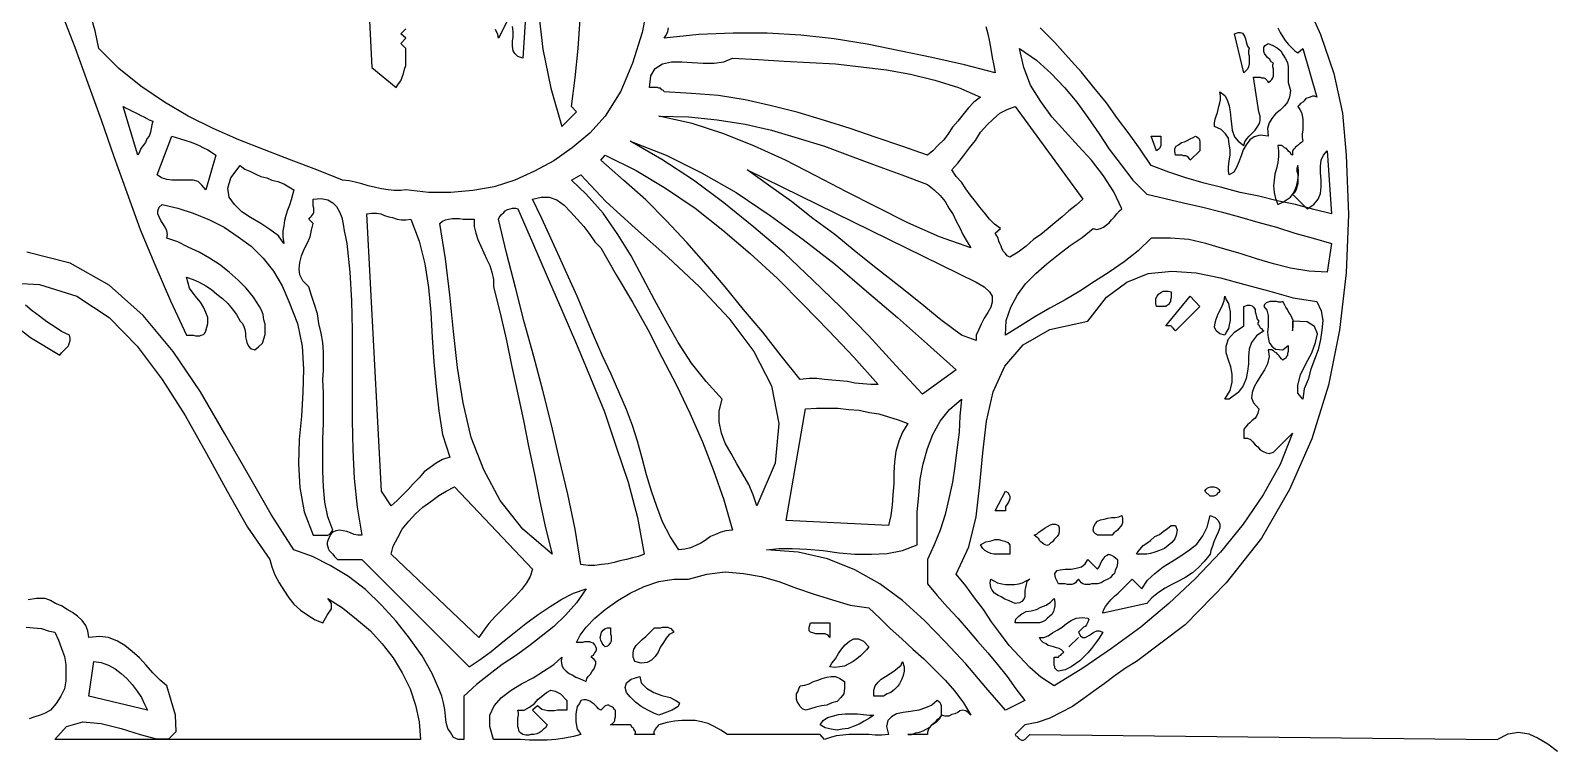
# Model space of a CAD drawing. Extents: x 0.02 to 7.46, y 0.02 to 6.95.
# Drawn here: x 5.271 to 7.346, y 2.979 to 3.958 of the extents above; entities that cross this region are included whole.
import ezdxf

# ---------------------------------------------------------------- set-up
doc = ezdxf.new("R2010")
doc.units = 0
doc.layers.add('1', color=7, linetype='Continuous')

msp = doc.modelspace()

# ---------------------------------------------------------------- linework, layer by layer
for points in [[(5.947, 4.026), (5.94, 3.92)], [(7.002, 4.002), (7.024, 3.952), (7.042, 3.899), (7.054, 3.845), (7.059, 3.788), (7.062, 3.707), (7.059, 3.628), (7.05, 3.55), (7.035, 3.475), (7.012, 3.402), (6.982, 3.333), (6.944, 3.267), (6.896, 3.206), (6.84, 3.149), (6.774, 3.099), (6.759, 3.09), (6.745, 3.08), (6.73, 3.069), (6.716, 3.059), (6.701, 3.048), (6.687, 3.038), (6.671, 3.03), (6.656, 3.022), (6.639, 3.016), (6.622, 3.013), (6.609, 3), (6.61, 2.998), (6.612, 2.997), (6.613, 2.995), (6.615, 2.994), (6.616, 2.993), (6.618, 2.992), (6.62, 2.992), (6.622, 2.993), (6.629, 3), (7.264, 2.993), (7.279, 3.001), (7.293, 3.003), (7.307, 3.001), (7.32, 2.995), (7.333, 2.987), (7.346, 2.977)], [(5.92, 3.973), (5.907, 3.947), (5.906, 3.952), (5.903, 3.959)], [(5.94, 3.92), (5.933, 3.922), (5.929, 3.926), (5.927, 3.93), (5.926, 3.936), (5.926, 3.943), (5.927, 3.949), (5.927, 3.956), (5.926, 3.963)], [(6.927, 3.933), (6.926, 3.93), (6.926, 3.926), (6.927, 3.923), (6.927, 3.919), (6.927, 3.915), (6.927, 3.912), (6.926, 3.908), (6.925, 3.905), (6.923, 3.903), (6.92, 3.9), (6.907, 3.953), (6.912, 3.955), (6.915, 3.955), (6.918, 3.954), (6.92, 3.951), (6.921, 3.949), (6.922, 3.946), (6.923, 3.942), (6.924, 3.939), (6.925, 3.936), (6.927, 3.933)], [(6.98, 3.887), (6.983, 3.876), (6.982, 3.867), (6.979, 3.86), (6.975, 3.855), (6.969, 3.849), (6.963, 3.844), (6.958, 3.838), (6.954, 3.832), (6.952, 3.824), (6.953, 3.814), (6.942, 3.815), (6.934, 3.813), (6.928, 3.809), (6.923, 3.802), (6.919, 3.795), (6.916, 3.787), (6.913, 3.779), (6.91, 3.771), (6.906, 3.765), (6.9, 3.761), (6.899, 3.766), (6.899, 3.772), (6.9, 3.78), (6.901, 3.788), (6.901, 3.795), (6.9, 3.803), (6.899, 3.811), (6.895, 3.817), (6.889, 3.823), (6.88, 3.827), (6.88, 3.832), (6.881, 3.837), (6.882, 3.841), (6.884, 3.846), (6.885, 3.85), (6.886, 3.854), (6.887, 3.859), (6.888, 3.863), (6.888, 3.868), (6.887, 3.874), (6.894, 3.869), (6.897, 3.863), (6.9, 3.855), (6.901, 3.847), (6.902, 3.838), (6.903, 3.83), (6.904, 3.822), (6.907, 3.813), (6.912, 3.807), (6.92, 3.801), (6.921, 3.806), (6.924, 3.81), (6.927, 3.814), (6.931, 3.818), (6.935, 3.822), (6.938, 3.826), (6.941, 3.831), (6.942, 3.835), (6.942, 3.841), (6.94, 3.847), (6.933, 3.894), (6.936, 3.894), (6.939, 3.894), (6.942, 3.894), (6.944, 3.893), (6.947, 3.893), (6.949, 3.892), (6.95, 3.891), (6.952, 3.889), (6.953, 3.887), (6.956, 3.889), (6.958, 3.891), (6.959, 3.893), (6.96, 3.896), (6.96, 3.899), (6.96, 3.902), (6.96, 3.905), (6.959, 3.908), (6.959, 3.911), (6.96, 3.913), (6.957, 3.915), (6.955, 3.918), (6.952, 3.921), (6.95, 3.923), (6.948, 3.926), (6.947, 3.929), (6.947, 3.932), (6.947, 3.935), (6.949, 3.937), (6.953, 3.94), (6.959, 3.937), (6.965, 3.934), (6.97, 3.93), (6.973, 3.925), (6.976, 3.92), (6.979, 3.914), (6.98, 3.908), (6.98, 3.901), (6.98, 3.894), (6.98, 3.887)], [(6.807, 3.814), (6.807, 3.811), (6.807, 3.808), (6.807, 3.806), (6.807, 3.803), (6.807, 3.801), (6.806, 3.799), (6.805, 3.797), (6.803, 3.795), (6.801, 3.794), (6.794, 3.814), (6.807, 3.814)], [(6.86, 3.794), (6.847, 3.781), (6.846, 3.783), (6.844, 3.785), (6.843, 3.786), (6.841, 3.787), (6.838, 3.787), (6.836, 3.788), (6.833, 3.788), (6.83, 3.788), (6.827, 3.788), (6.826, 3.793), (6.826, 3.797), (6.828, 3.8), (6.831, 3.802), (6.835, 3.805), (6.839, 3.806), (6.843, 3.808), (6.847, 3.81), (6.851, 3.812), (6.854, 3.814), (6.856, 3.813), (6.858, 3.811), (6.859, 3.81), (6.86, 3.807), (6.86, 3.805), (6.86, 3.802), (6.86, 3.8), (6.86, 3.797), (6.86, 3.794)], [(6.821, 3.602), (6.821, 3.599), (6.821, 3.596), (6.821, 3.594), (6.82, 3.591), (6.82, 3.589), (6.819, 3.587), (6.818, 3.585), (6.816, 3.584), (6.814, 3.582), (6.801, 3.582), (6.8, 3.586), (6.8, 3.59), (6.8, 3.593), (6.802, 3.596), (6.804, 3.599), (6.807, 3.601), (6.81, 3.603), (6.813, 3.603), (6.817, 3.603), (6.821, 3.602)], [(6.827, 3.549), (6.826, 3.55), (6.824, 3.552), (6.823, 3.553), (6.822, 3.555), (6.82, 3.556), (6.818, 3.556), (6.816, 3.556), (6.814, 3.556), (6.847, 3.596), (6.86, 3.582), (6.827, 3.549)], [(6.894, 3.543), (6.887, 3.545), (6.882, 3.549), (6.88, 3.554), (6.881, 3.56), (6.882, 3.565), (6.885, 3.572), (6.888, 3.578), (6.891, 3.584), (6.893, 3.59), (6.894, 3.596), (6.896, 3.591), (6.899, 3.586), (6.9, 3.581), (6.901, 3.575), (6.901, 3.569), (6.901, 3.563), (6.9, 3.557), (6.899, 3.552), (6.896, 3.547), (6.894, 3.543)], [(6.94, 3.562), (6.939, 3.56), (6.939, 3.558), (6.94, 3.557), (6.941, 3.555), (6.942, 3.553), (6.944, 3.552), (6.945, 3.55), (6.947, 3.549), (6.937, 3.542), (6.93, 3.533), (6.927, 3.524), (6.926, 3.514), (6.926, 3.504), (6.925, 3.494), (6.923, 3.484), (6.919, 3.474), (6.912, 3.465), (6.9, 3.456), (6.894, 3.456), (6.901, 3.468), (6.904, 3.479), (6.904, 3.49), (6.902, 3.5), (6.899, 3.509), (6.896, 3.519), (6.896, 3.528), (6.899, 3.538), (6.907, 3.547), (6.92, 3.556), (6.92, 3.582), (6.925, 3.584), (6.928, 3.584), (6.931, 3.583), (6.933, 3.581), (6.935, 3.578), (6.935, 3.575), (6.936, 3.572), (6.937, 3.568), (6.938, 3.565), (6.94, 3.562)], [(6.596, 3.304), (6.582, 3.304), (6.596, 3.331), (6.599, 3.329), (6.601, 3.326), (6.602, 3.324), (6.602, 3.321), (6.601, 3.318), (6.6, 3.316), (6.598, 3.313), (6.596, 3.31), (6.596, 3.307), (6.596, 3.304)], [(6.887, 3.331), (6.886, 3.329), (6.884, 3.328), (6.883, 3.326), (6.881, 3.325), (6.879, 3.324), (6.878, 3.324), (6.876, 3.324), (6.874, 3.324), (6.867, 3.331), (6.868, 3.333), (6.87, 3.335), (6.872, 3.336), (6.875, 3.337), (6.877, 3.337), (6.879, 3.337), (6.882, 3.336), (6.884, 3.335), (6.886, 3.333), (6.887, 3.331)], [(6.668, 3.284), (6.669, 3.281), (6.669, 3.278), (6.669, 3.275), (6.668, 3.272), (6.666, 3.269), (6.664, 3.267), (6.662, 3.265), (6.66, 3.262), (6.657, 3.26), (6.655, 3.258), (6.652, 3.257), (6.65, 3.258), (6.648, 3.259), (6.646, 3.26), (6.644, 3.262), (6.642, 3.264), (6.641, 3.266), (6.639, 3.268), (6.637, 3.269), (6.635, 3.271), (6.639, 3.273), (6.641, 3.275), (6.644, 3.277), (6.647, 3.279), (6.65, 3.281), (6.653, 3.283), (6.657, 3.285), (6.66, 3.286), (6.664, 3.286), (6.668, 3.284)], [(6.754, 3.298), (6.755, 3.294), (6.755, 3.291), (6.755, 3.288), (6.754, 3.285), (6.752, 3.283), (6.75, 3.28), (6.748, 3.278), (6.746, 3.276), (6.743, 3.274), (6.741, 3.271), (6.738, 3.271), (6.735, 3.271), (6.733, 3.271), (6.73, 3.271), (6.726, 3.271), (6.723, 3.271), (6.721, 3.271), (6.718, 3.273), (6.716, 3.275), (6.715, 3.278), (6.716, 3.283), (6.718, 3.287), (6.721, 3.29), (6.725, 3.292), (6.73, 3.293), (6.735, 3.294), (6.74, 3.295), (6.745, 3.295), (6.75, 3.296), (6.754, 3.298)], [(6.874, 3.245), (6.866, 3.235), (6.858, 3.227), (6.85, 3.22), (6.841, 3.214), (6.832, 3.209), (6.822, 3.204), (6.813, 3.199), (6.804, 3.193), (6.795, 3.186), (6.788, 3.178), (6.728, 3.165), (6.729, 3.169), (6.732, 3.174), (6.735, 3.178), (6.739, 3.183), (6.744, 3.188), (6.749, 3.192), (6.754, 3.197), (6.759, 3.202), (6.764, 3.207), (6.768, 3.211), (6.781, 3.198), (6.789, 3.21), (6.799, 3.219), (6.81, 3.228), (6.822, 3.235), (6.834, 3.243), (6.846, 3.251), (6.856, 3.259), (6.864, 3.27), (6.87, 3.282), (6.874, 3.298), (6.881, 3.295), (6.885, 3.291), (6.887, 3.286), (6.887, 3.281), (6.885, 3.275), (6.882, 3.269), (6.879, 3.262), (6.877, 3.256), (6.875, 3.25), (6.874, 3.245)], [(6.827, 3.284), (6.829, 3.278), (6.828, 3.271), (6.826, 3.266), (6.822, 3.261), (6.817, 3.257), (6.812, 3.253), (6.805, 3.25), (6.799, 3.248), (6.793, 3.246), (6.788, 3.245), (6.774, 3.245), (6.776, 3.249), (6.779, 3.252), (6.783, 3.257), (6.788, 3.26), (6.793, 3.264), (6.799, 3.269), (6.805, 3.272), (6.81, 3.276), (6.816, 3.28), (6.821, 3.284), (6.827, 3.284)], [(6.602, 3.258), (6.602, 3.245), (6.598, 3.245), (6.593, 3.245), (6.588, 3.245), (6.584, 3.245), (6.58, 3.245), (6.576, 3.246), (6.572, 3.248), (6.568, 3.25), (6.565, 3.253), (6.562, 3.258), (6.566, 3.26), (6.569, 3.262), (6.574, 3.263), (6.578, 3.264), (6.582, 3.265), (6.587, 3.265), (6.591, 3.264), (6.595, 3.263), (6.599, 3.261), (6.602, 3.258)], [(6.748, 3.238), (6.748, 3.233), (6.747, 3.228), (6.745, 3.223), (6.744, 3.219), (6.741, 3.216), (6.738, 3.213), (6.735, 3.211), (6.73, 3.209), (6.726, 3.206), (6.721, 3.205), (6.718, 3.205), (6.716, 3.205), (6.713, 3.205), (6.71, 3.204), (6.706, 3.204), (6.704, 3.204), (6.701, 3.205), (6.699, 3.206), (6.697, 3.209), (6.695, 3.211), (6.693, 3.209), (6.691, 3.206), (6.689, 3.205), (6.686, 3.204), (6.683, 3.204), (6.68, 3.204), (6.677, 3.205), (6.674, 3.205), (6.671, 3.205), (6.668, 3.205), (6.664, 3.213), (6.663, 3.219), (6.666, 3.223), (6.67, 3.224), (6.677, 3.225), (6.685, 3.225), (6.692, 3.226), (6.699, 3.228), (6.704, 3.232), (6.708, 3.238), (6.721, 3.225), (6.723, 3.228), (6.725, 3.232), (6.727, 3.236), (6.729, 3.239), (6.731, 3.242), (6.734, 3.244), (6.736, 3.245), (6.74, 3.244), (6.743, 3.242), (6.748, 3.238)], [(6.629, 3.211), (6.625, 3.208), (6.624, 3.204), (6.623, 3.2), (6.622, 3.196), (6.622, 3.192), (6.622, 3.187), (6.621, 3.184), (6.618, 3.181), (6.615, 3.179), (6.609, 3.178), (6.605, 3.18), (6.6, 3.182), (6.595, 3.184), (6.59, 3.187), (6.586, 3.189), (6.581, 3.192), (6.578, 3.196), (6.576, 3.2), (6.575, 3.206), (6.576, 3.211), (6.58, 3.209), (6.585, 3.206), (6.591, 3.205), (6.596, 3.204), (6.602, 3.204), (6.608, 3.204), (6.614, 3.205), (6.619, 3.206), (6.624, 3.209), (6.629, 3.211)], [(6.642, 3.152), (6.609, 3.152), (6.61, 3.157), (6.614, 3.161), (6.618, 3.164), (6.624, 3.167), (6.631, 3.168), (6.638, 3.17), (6.644, 3.173), (6.651, 3.176), (6.657, 3.18), (6.662, 3.185), (6.663, 3.18), (6.663, 3.175), (6.662, 3.171), (6.661, 3.167), (6.659, 3.163), (6.656, 3.161), (6.653, 3.158), (6.65, 3.155), (6.646, 3.153), (6.642, 3.152)], [(6.708, 3.158), (6.709, 3.156), (6.708, 3.153), (6.707, 3.151), (6.706, 3.149), (6.704, 3.147), (6.702, 3.146), (6.7, 3.144), (6.698, 3.142), (6.697, 3.141), (6.695, 3.139), (6.698, 3.134), (6.701, 3.132), (6.704, 3.132), (6.707, 3.133), (6.71, 3.135), (6.713, 3.137), (6.716, 3.139), (6.72, 3.141), (6.723, 3.141), (6.728, 3.139), (6.723, 3.131), (6.718, 3.124), (6.713, 3.117), (6.708, 3.111), (6.703, 3.106), (6.697, 3.1), (6.691, 3.096), (6.685, 3.092), (6.677, 3.088), (6.668, 3.086), (6.666, 3.087), (6.665, 3.088), (6.663, 3.09), (6.663, 3.092), (6.662, 3.094), (6.662, 3.097), (6.662, 3.1), (6.662, 3.103), (6.662, 3.105), (6.664, 3.105), (6.666, 3.105), (6.668, 3.105), (6.669, 3.107), (6.671, 3.108), (6.672, 3.109), (6.674, 3.111), (6.675, 3.112), (6.672, 3.115), (6.669, 3.117), (6.665, 3.118), (6.661, 3.119), (6.658, 3.12), (6.654, 3.121), (6.651, 3.123), (6.647, 3.125), (6.644, 3.128), (6.642, 3.132), (6.648, 3.132), (6.654, 3.134), (6.66, 3.138), (6.666, 3.142), (6.673, 3.146), (6.679, 3.151), (6.685, 3.155), (6.692, 3.158), (6.7, 3.159), (6.708, 3.158)], [(6.059, 3.145), (6.059, 3.142), (6.059, 3.139), (6.059, 3.137), (6.06, 3.134), (6.06, 3.13), (6.06, 3.127), (6.059, 3.125), (6.057, 3.122), (6.055, 3.12), (6.052, 3.119), (6.05, 3.121), (6.048, 3.124), (6.046, 3.128), (6.045, 3.132), (6.046, 3.135), (6.047, 3.139), (6.049, 3.142), (6.052, 3.144), (6.055, 3.145), (6.059, 3.145)], [(6.145, 3.139), (6.139, 3.136), (6.135, 3.131), (6.131, 3.125), (6.127, 3.119), (6.124, 3.112), (6.12, 3.106), (6.115, 3.101), (6.109, 3.098), (6.101, 3.097), (6.092, 3.099), (6.09, 3.105), (6.09, 3.111), (6.091, 3.116), (6.094, 3.121), (6.098, 3.125), (6.102, 3.129), (6.107, 3.133), (6.111, 3.137), (6.115, 3.141), (6.119, 3.145), (6.122, 3.145), (6.125, 3.145), (6.127, 3.145), (6.13, 3.146), (6.134, 3.146), (6.137, 3.146), (6.139, 3.145), (6.141, 3.144), (6.144, 3.141), (6.145, 3.139)], [(6.357, 3.132), (6.355, 3.135), (6.351, 3.137), (6.347, 3.137), (6.342, 3.137), (6.338, 3.137), (6.334, 3.138), (6.331, 3.139), (6.329, 3.141), (6.329, 3.146), (6.331, 3.152), (6.357, 3.152), (6.357, 3.132)], [(6.41, 3.119), (6.407, 3.115), (6.403, 3.111), (6.399, 3.107), (6.394, 3.103), (6.389, 3.099), (6.383, 3.096), (6.377, 3.093), (6.371, 3.092), (6.364, 3.091), (6.357, 3.092), (6.36, 3.097), (6.365, 3.103), (6.369, 3.11), (6.373, 3.116), (6.378, 3.122), (6.384, 3.127), (6.39, 3.13), (6.396, 3.13), (6.403, 3.127), (6.41, 3.119)], [(6.456, 3.099), (6.458, 3.092), (6.458, 3.086), (6.457, 3.08), (6.455, 3.075), (6.452, 3.069), (6.449, 3.065), (6.445, 3.061), (6.44, 3.057), (6.435, 3.055), (6.43, 3.052), (6.417, 3.052), (6.417, 3.06), (6.419, 3.066), (6.423, 3.071), (6.427, 3.075), (6.433, 3.079), (6.439, 3.083), (6.444, 3.086), (6.449, 3.09), (6.454, 3.094), (6.456, 3.099)], [(6.099, 3.079), (6.101, 3.07), (6.108, 3.063), (6.118, 3.057), (6.129, 3.053), (6.14, 3.05), (6.148, 3.046), (6.153, 3.043), (6.151, 3.038), (6.143, 3.033), (6.125, 3.026), (6.118, 3.029), (6.11, 3.033), (6.101, 3.038), (6.093, 3.044), (6.086, 3.051), (6.081, 3.057), (6.079, 3.064), (6.081, 3.07), (6.087, 3.075), (6.099, 3.079)], [(6.377, 3.072), (6.377, 3.063), (6.376, 3.055), (6.372, 3.05), (6.367, 3.045), (6.36, 3.043), (6.353, 3.04), (6.346, 3.039), (6.338, 3.037), (6.331, 3.035), (6.324, 3.033), (6.32, 3.035), (6.317, 3.038), (6.315, 3.041), (6.313, 3.045), (6.312, 3.048), (6.312, 3.052), (6.312, 3.055), (6.314, 3.059), (6.315, 3.062), (6.317, 3.066), (6.323, 3.067), (6.329, 3.069), (6.335, 3.072), (6.341, 3.074), (6.347, 3.076), (6.353, 3.078), (6.359, 3.079), (6.365, 3.079), (6.371, 3.076), (6.377, 3.072)], [(6, 3.046), (6, 3.033), (5.995, 3.033), (5.991, 3.033), (5.987, 3.033), (5.983, 3.032), (5.978, 3.032), (5.974, 3.032), (5.97, 3.033), (5.966, 3.034), (5.963, 3.036), (5.96, 3.039), (5.953, 3.033), (5.973, 3.013), (5.971, 3.009), (5.968, 3.007), (5.965, 3.004), (5.962, 3.002), (5.959, 3.001), (5.955, 3), (5.951, 3), (5.948, 2.999), (5.944, 2.999), (5.94, 3), (5.937, 3.002), (5.935, 3.004), (5.934, 3.008), (5.933, 3.011), (5.933, 3.014), (5.933, 3.018), (5.933, 3.022), (5.934, 3.026), (5.934, 3.029), (5.933, 3.033), (5.942, 3.033), (5.949, 3.037), (5.956, 3.042), (5.961, 3.048), (5.967, 3.053), (5.972, 3.057), (5.978, 3.06), (5.984, 3.059), (5.991, 3.055), (6, 3.046)], [(6.417, 3.026), (6.411, 3.022), (6.404, 3.018), (6.397, 3.014), (6.389, 3.011), (6.382, 3.008), (6.374, 3.007), (6.367, 3.006), (6.359, 3.007), (6.351, 3.009), (6.344, 3.013), (6.348, 3.019), (6.354, 3.023), (6.361, 3.025), (6.369, 3.027), (6.378, 3.028), (6.387, 3.028), (6.395, 3.028), (6.403, 3.027), (6.411, 3.026), (6.417, 3.026)]]:
    msp.add_lwpolyline(points)
at = {"layer": '1'}
for points in [[(5.312, 3.984), (5.331, 3.935), (5.349, 3.886), (5.367, 3.836), (5.384, 3.786), (5.402, 3.737), (5.42, 3.687), (5.44, 3.639), (5.461, 3.59), (5.483, 3.543), (5.486, 3.543), (5.489, 3.543), (5.492, 3.543), (5.495, 3.542), (5.498, 3.542), (5.501, 3.542), (5.503, 3.543), (5.506, 3.544), (5.508, 3.546), (5.509, 3.549), (5.512, 3.559), (5.512, 3.567), (5.509, 3.574), (5.506, 3.581), (5.502, 3.588), (5.497, 3.594), (5.492, 3.6), (5.487, 3.607), (5.485, 3.614), (5.483, 3.622), (5.492, 3.619), (5.5, 3.615), (5.509, 3.61), (5.517, 3.605), (5.524, 3.599), (5.532, 3.593), (5.539, 3.586), (5.545, 3.579), (5.551, 3.571), (5.556, 3.562), (5.559, 3.559), (5.561, 3.555), (5.562, 3.551), (5.563, 3.546), (5.563, 3.541), (5.564, 3.537), (5.565, 3.533), (5.567, 3.528), (5.57, 3.525), (5.576, 3.523), (5.581, 3.527), (5.586, 3.532), (5.588, 3.538), (5.59, 3.544), (5.59, 3.551), (5.59, 3.558), (5.588, 3.564), (5.587, 3.571), (5.585, 3.577), (5.582, 3.582), (5.574, 3.595), (5.564, 3.607), (5.553, 3.618), (5.541, 3.629), (5.528, 3.639), (5.514, 3.648), (5.5, 3.656), (5.485, 3.663), (5.471, 3.67), (5.456, 3.675), (5.457, 3.68), (5.456, 3.685), (5.454, 3.69), (5.451, 3.695), (5.448, 3.699), (5.446, 3.704), (5.444, 3.708), (5.444, 3.712), (5.446, 3.717), (5.45, 3.721), (5.471, 3.716), (5.492, 3.709), (5.514, 3.7), (5.534, 3.69), (5.553, 3.677), (5.571, 3.664), (5.587, 3.648), (5.601, 3.63), (5.613, 3.61), (5.622, 3.589), (5.634, 3.559), (5.64, 3.528), (5.642, 3.497), (5.641, 3.465), (5.639, 3.433), (5.636, 3.401), (5.635, 3.368), (5.637, 3.336), (5.643, 3.303), (5.655, 3.271), (5.658, 3.271), (5.661, 3.271), (5.664, 3.271), (5.667, 3.271), (5.67, 3.271), (5.673, 3.271), (5.675, 3.271), (5.678, 3.273), (5.68, 3.275), (5.682, 3.278), (5.675, 3.296), (5.671, 3.316), (5.669, 3.337), (5.668, 3.358), (5.668, 3.38), (5.668, 3.402), (5.669, 3.423), (5.669, 3.444), (5.669, 3.464), (5.668, 3.483), (5.669, 3.495), (5.669, 3.507), (5.669, 3.52), (5.668, 3.533), (5.666, 3.546), (5.663, 3.559), (5.661, 3.572), (5.657, 3.585), (5.653, 3.597), (5.649, 3.609), (5.641, 3.617), (5.637, 3.625), (5.636, 3.633), (5.637, 3.642), (5.639, 3.651), (5.643, 3.66), (5.647, 3.668), (5.651, 3.677), (5.653, 3.686), (5.655, 3.695), (5.649, 3.701), (5.651, 3.703), (5.653, 3.705), (5.655, 3.708), (5.656, 3.71), (5.656, 3.713), (5.656, 3.716), (5.655, 3.719), (5.655, 3.722), (5.655, 3.725), (5.655, 3.728), (5.666, 3.729), (5.675, 3.727), (5.682, 3.723), (5.687, 3.718), (5.691, 3.711), (5.694, 3.703), (5.696, 3.694), (5.697, 3.685), (5.699, 3.677), (5.701, 3.668), (5.705, 3.629), (5.707, 3.59), (5.708, 3.55), (5.708, 3.509), (5.708, 3.468), (5.708, 3.427), (5.709, 3.387), (5.711, 3.348), (5.715, 3.309), (5.721, 3.271), (5.716, 3.271), (5.711, 3.272), (5.706, 3.274), (5.701, 3.276), (5.696, 3.277), (5.691, 3.278), (5.686, 3.277), (5.682, 3.275), (5.678, 3.271), (5.675, 3.264), (5.674, 3.261), (5.674, 3.258), (5.675, 3.255), (5.676, 3.252), (5.677, 3.25), (5.68, 3.247), (5.682, 3.245), (5.684, 3.242), (5.686, 3.24), (5.688, 3.238), (5.721, 3.238), (5.867, 3.092), (5.882, 3.102), (5.897, 3.113), (5.913, 3.126), (5.928, 3.138), (5.944, 3.151), (5.961, 3.163), (5.977, 3.174), (5.993, 3.184), (6.009, 3.192), (6.026, 3.198), (6.013, 3.179), (5.998, 3.162), (5.982, 3.147), (5.965, 3.133), (5.948, 3.12), (5.93, 3.107), (5.912, 3.095), (5.894, 3.081), (5.877, 3.068), (5.86, 3.052), (5.86, 2.993), (5.852, 2.993), (5.846, 2.996), (5.842, 3.002), (5.838, 3.008), (5.836, 3.016), (5.835, 3.025), (5.834, 3.034), (5.832, 3.043), (5.83, 3.052), (5.827, 3.059), (5.817, 3.083), (5.803, 3.107), (5.786, 3.131), (5.768, 3.154), (5.748, 3.176), (5.726, 3.197), (5.703, 3.215), (5.678, 3.23), (5.654, 3.242), (5.629, 3.251), (5.598, 3.299), (5.567, 3.353), (5.535, 3.409), (5.502, 3.466), (5.465, 3.521), (5.424, 3.57), (5.378, 3.611), (5.325, 3.641), (5.266, 3.656)], [(6.111, 3.999), (6.102, 3.955), (6.089, 3.913), (6.073, 3.875), (6.052, 3.841), (6.031, 3.818), (6.007, 3.798), (5.982, 3.78), (5.956, 3.766), (5.929, 3.754), (5.901, 3.745), (5.872, 3.74), (5.842, 3.737), (5.812, 3.737), (5.781, 3.741), (5.774, 3.74), (5.765, 3.74), (5.757, 3.741), (5.748, 3.742), (5.74, 3.744), (5.73, 3.746), (5.721, 3.749), (5.712, 3.751), (5.704, 3.753), (5.695, 3.754), (5.66, 3.768), (5.625, 3.781), (5.589, 3.795), (5.554, 3.809), (5.519, 3.824), (5.485, 3.841), (5.453, 3.86), (5.421, 3.882), (5.391, 3.906), (5.364, 3.933), (5.359, 3.957), (5.352, 3.98)], [(5.961, 3.987), (5.967, 3.932), (5.978, 3.879), (5.993, 3.827), (6.013, 3.847), (6.006, 3.854), (6.011, 3.893), (6.015, 3.933), (6.018, 3.973)], [(5.731, 3.98), (5.735, 3.907), (5.768, 3.88), (5.771, 3.885), (5.774, 3.889), (5.776, 3.894), (5.778, 3.899), (5.779, 3.905), (5.781, 3.91), (5.781, 3.915), (5.781, 3.921), (5.781, 3.927), (5.781, 3.933), (5.774, 3.94), (5.781, 3.947), (5.774, 3.953), (5.781, 3.96)], [(6.569, 3.963), (6.572, 3.953), (6.574, 3.942), (6.576, 3.932), (6.578, 3.921), (6.58, 3.91), (6.582, 3.9), (6.54, 3.911), (6.496, 3.921), (6.452, 3.93), (6.408, 3.939), (6.363, 3.946), (6.318, 3.951), (6.272, 3.954), (6.226, 3.954), (6.179, 3.952), (6.132, 3.947), (6.135, 3.951), (6.137, 3.956), (6.138, 3.961)], [(6.966, 3.961), (6.969, 3.955), (6.973, 3.949), (6.976, 3.944), (6.98, 3.939), (6.985, 3.934), (6.989, 3.93), (6.993, 3.927), (7, 3.933), (7.019, 3.867), (7.016, 3.868), (7.013, 3.868), (7.01, 3.867), (7.007, 3.866), (7.004, 3.865), (7.002, 3.862), (7, 3.86), (6.997, 3.858), (6.995, 3.856), (6.993, 3.854), (6.996, 3.85), (6.998, 3.846), (6.999, 3.842), (7, 3.837), (7, 3.832), (7, 3.827), (7, 3.822), (6.999, 3.817), (6.999, 3.812), (7, 3.807), (6.998, 3.805), (6.996, 3.804), (6.994, 3.802), (6.992, 3.8), (6.99, 3.799), (6.989, 3.797), (6.987, 3.795), (6.986, 3.793), (6.986, 3.79), (6.986, 3.788), (6.984, 3.789), (6.983, 3.791), (6.981, 3.793), (6.979, 3.795), (6.978, 3.797), (6.975, 3.798), (6.973, 3.8), (6.971, 3.801), (6.969, 3.801), (6.966, 3.801), (6.967, 3.794), (6.967, 3.786), (6.966, 3.778), (6.964, 3.77), (6.962, 3.762), (6.961, 3.754), (6.96, 3.746), (6.961, 3.737), (6.963, 3.729), (6.966, 3.721), (6.973, 3.724), (6.978, 3.727), (6.983, 3.731), (6.987, 3.736), (6.99, 3.742), (6.992, 3.747), (6.993, 3.754), (6.994, 3.761), (6.994, 3.767), (6.993, 3.774), (6.992, 3.77), (6.992, 3.766), (6.993, 3.762), (6.993, 3.757), (6.993, 3.753), (6.993, 3.749), (6.992, 3.745), (6.991, 3.741), (6.989, 3.737), (6.986, 3.735), (7.006, 3.715), (7.015, 3.721), (7.021, 3.728), (7.024, 3.736), (7.025, 3.745), (7.025, 3.754), (7.024, 3.764), (7.024, 3.773), (7.025, 3.781), (7.028, 3.788), (7.033, 3.794), (7.039, 3.708), (7.015, 3.714), (6.99, 3.721), (6.965, 3.726), (6.94, 3.732), (6.915, 3.737), (6.89, 3.744), (6.866, 3.75), (6.841, 3.757), (6.818, 3.765), (6.794, 3.774), (6.779, 3.796), (6.764, 3.817), (6.748, 3.838), (6.733, 3.859), (6.716, 3.88), (6.699, 3.901), (6.681, 3.921), (6.663, 3.941), (6.643, 3.961)], [(6.788, 3.735), (6.813, 3.729), (6.838, 3.723), (6.864, 3.717), (6.889, 3.711), (6.914, 3.704), (6.939, 3.697), (6.964, 3.69), (6.989, 3.682), (7.014, 3.675), (7.039, 3.668), (7.033, 3.629), (7.008, 3.63), (6.983, 3.634), (6.96, 3.64), (6.937, 3.647), (6.915, 3.654), (6.891, 3.661), (6.868, 3.668), (6.845, 3.673), (6.82, 3.675), (6.794, 3.675), (6.776, 3.658), (6.757, 3.643), (6.737, 3.629), (6.717, 3.616), (6.697, 3.603), (6.677, 3.591), (6.656, 3.58), (6.636, 3.568), (6.615, 3.555), (6.596, 3.543), (6.597, 3.563), (6.603, 3.581), (6.612, 3.598), (6.623, 3.613), (6.637, 3.627), (6.652, 3.64), (6.668, 3.653), (6.684, 3.665), (6.7, 3.676), (6.715, 3.688), (6.72, 3.687), (6.725, 3.688), (6.729, 3.69), (6.733, 3.693), (6.737, 3.696), (6.74, 3.7), (6.744, 3.704), (6.747, 3.708), (6.751, 3.712), (6.754, 3.715), (6.743, 3.738), (6.729, 3.76), (6.713, 3.781), (6.695, 3.8), (6.677, 3.82), (6.659, 3.84), (6.644, 3.861), (6.63, 3.883), (6.621, 3.907), (6.615, 3.933), (6.638, 3.917), (6.658, 3.899), (6.676, 3.88), (6.693, 3.86), (6.708, 3.839), (6.723, 3.817), (6.737, 3.796), (6.753, 3.775), (6.769, 3.754), (6.788, 3.735)], [(6.562, 3.867), (6.553, 3.86), (6.545, 3.852), (6.538, 3.843), (6.531, 3.834), (6.524, 3.826), (6.518, 3.817), (6.512, 3.809), (6.504, 3.801), (6.497, 3.794), (6.49, 3.788), (6.455, 3.8), (6.42, 3.812), (6.385, 3.824), (6.35, 3.835), (6.314, 3.846), (6.278, 3.855), (6.242, 3.863), (6.206, 3.869), (6.169, 3.872), (6.132, 3.874), (6.131, 3.876), (6.129, 3.877), (6.127, 3.879), (6.125, 3.879), (6.123, 3.88), (6.12, 3.88), (6.118, 3.88), (6.115, 3.88), (6.112, 3.88), (6.114, 3.896), (6.12, 3.906), (6.13, 3.912), (6.142, 3.915), (6.156, 3.915), (6.17, 3.914), (6.185, 3.913), (6.2, 3.913), (6.213, 3.915), (6.225, 3.92), (6.26, 3.918), (6.295, 3.916), (6.33, 3.914), (6.365, 3.912), (6.4, 3.908), (6.434, 3.904), (6.467, 3.898), (6.5, 3.89), (6.532, 3.88), (6.562, 3.867)], [(5.437, 3.834), (5.436, 3.829), (5.435, 3.824), (5.434, 3.819), (5.432, 3.814), (5.429, 3.81), (5.427, 3.805), (5.424, 3.801), (5.421, 3.797), (5.419, 3.792), (5.417, 3.788), (5.397, 3.854), (5.401, 3.852), (5.405, 3.85), (5.409, 3.848), (5.413, 3.846), (5.417, 3.844), (5.421, 3.842), (5.425, 3.84), (5.429, 3.838), (5.432, 3.836), (5.437, 3.834)], [(6.49, 3.748), (6.499, 3.741), (6.507, 3.733), (6.514, 3.725), (6.519, 3.716), (6.525, 3.707), (6.529, 3.698), (6.534, 3.689), (6.538, 3.68), (6.544, 3.67), (6.549, 3.662), (6.506, 3.677), (6.463, 3.696), (6.421, 3.717), (6.38, 3.738), (6.338, 3.76), (6.297, 3.781), (6.255, 3.8), (6.213, 3.817), (6.17, 3.831), (6.125, 3.841), (6.165, 3.84), (6.204, 3.836), (6.242, 3.83), (6.278, 3.822), (6.314, 3.811), (6.35, 3.8), (6.385, 3.787), (6.42, 3.774), (6.455, 3.761), (6.49, 3.748)], [(6.701, 3.728), (6.692, 3.72), (6.682, 3.712), (6.673, 3.704), (6.663, 3.696), (6.654, 3.688), (6.644, 3.68), (6.634, 3.673), (6.624, 3.664), (6.613, 3.656), (6.602, 3.649), (6.598, 3.651), (6.596, 3.654), (6.593, 3.657), (6.591, 3.661), (6.59, 3.664), (6.588, 3.668), (6.587, 3.671), (6.586, 3.675), (6.584, 3.678), (6.582, 3.682), (6.589, 3.688), (6.581, 3.694), (6.574, 3.701), (6.568, 3.709), (6.561, 3.717), (6.555, 3.725), (6.548, 3.734), (6.542, 3.742), (6.536, 3.751), (6.529, 3.759), (6.523, 3.768), (6.531, 3.777), (6.539, 3.787), (6.547, 3.798), (6.555, 3.808), (6.562, 3.819), (6.571, 3.829), (6.579, 3.837), (6.588, 3.845), (6.598, 3.85), (6.609, 3.854), (6.701, 3.728)], [(5.523, 3.788), (5.509, 3.741), (5.504, 3.747), (5.499, 3.752), (5.492, 3.754), (5.485, 3.754), (5.478, 3.754), (5.47, 3.754), (5.463, 3.754), (5.456, 3.755), (5.449, 3.757), (5.443, 3.761), (5.463, 3.814), (5.469, 3.812), (5.475, 3.81), (5.482, 3.808), (5.488, 3.806), (5.494, 3.804), (5.5, 3.801), (5.506, 3.798), (5.512, 3.795), (5.517, 3.792), (5.523, 3.788)], [(6.529, 3.496), (6.483, 3.463), (6.447, 3.502), (6.41, 3.542), (6.372, 3.581), (6.334, 3.618), (6.295, 3.655), (6.254, 3.69), (6.213, 3.723), (6.172, 3.754), (6.129, 3.782), (6.086, 3.807), (6.135, 3.788), (6.183, 3.764), (6.23, 3.737), (6.276, 3.706), (6.321, 3.673), (6.365, 3.639), (6.407, 3.603), (6.449, 3.567), (6.49, 3.531), (6.529, 3.496)], [(6.423, 3.476), (6.413, 3.476), (6.402, 3.477), (6.391, 3.478), (6.381, 3.48), (6.371, 3.481), (6.36, 3.482), (6.35, 3.483), (6.339, 3.484), (6.329, 3.484), (6.317, 3.483), (6.291, 3.515), (6.266, 3.547), (6.24, 3.578), (6.215, 3.609), (6.189, 3.639), (6.163, 3.669), (6.135, 3.699), (6.107, 3.727), (6.077, 3.754), (6.046, 3.781), (6.052, 3.788), (6.094, 3.767), (6.134, 3.743), (6.174, 3.716), (6.212, 3.686), (6.249, 3.654), (6.286, 3.62), (6.321, 3.585), (6.356, 3.549), (6.39, 3.513), (6.423, 3.476)], [(5.629, 3.741), (5.627, 3.734), (5.625, 3.727), (5.623, 3.72), (5.62, 3.713), (5.618, 3.706), (5.616, 3.699), (5.615, 3.692), (5.614, 3.685), (5.614, 3.677), (5.615, 3.668), (5.608, 3.678), (5.596, 3.687), (5.584, 3.695), (5.57, 3.703), (5.558, 3.711), (5.548, 3.721), (5.541, 3.731), (5.539, 3.743), (5.543, 3.757), (5.556, 3.774), (5.562, 3.769), (5.569, 3.766), (5.577, 3.762), (5.584, 3.759), (5.592, 3.757), (5.599, 3.754), (5.607, 3.752), (5.615, 3.749), (5.622, 3.745), (5.629, 3.741)], [(6.258, 3.311), (6.253, 3.326), (6.247, 3.34), (6.239, 3.354), (6.231, 3.368), (6.223, 3.382), (6.215, 3.396), (6.21, 3.41), (6.207, 3.425), (6.207, 3.44), (6.211, 3.456), (6.189, 3.48), (6.169, 3.505), (6.151, 3.533), (6.135, 3.562), (6.119, 3.591), (6.103, 3.621), (6.087, 3.651), (6.069, 3.68), (6.049, 3.709), (6.026, 3.735), (6.006, 3.754), (6.019, 3.761), (6.053, 3.725), (6.093, 3.688), (6.137, 3.649), (6.18, 3.609), (6.22, 3.566), (6.254, 3.521), (6.278, 3.474), (6.288, 3.423), (6.283, 3.369), (6.258, 3.311)], [(6.556, 3.615), (6.567, 3.609), (6.574, 3.602), (6.578, 3.596), (6.578, 3.588), (6.576, 3.581), (6.572, 3.574), (6.567, 3.566), (6.563, 3.558), (6.559, 3.55), (6.556, 3.543), (6.556, 3.536), (6.536, 3.543), (6.508, 3.564), (6.48, 3.587), (6.451, 3.61), (6.422, 3.633), (6.393, 3.656), (6.364, 3.68), (6.334, 3.702), (6.305, 3.725), (6.274, 3.747), (6.245, 3.768), (6.556, 3.615)], [(5.933, 3.715), (5.953, 3.669), (5.973, 3.623), (5.993, 3.577), (6.013, 3.531), (6.032, 3.485), (6.051, 3.439), (6.067, 3.391), (6.083, 3.343), (6.096, 3.295), (6.105, 3.245), (6.097, 3.242), (6.089, 3.24), (6.081, 3.238), (6.072, 3.236), (6.064, 3.234), (6.056, 3.232), (6.047, 3.231), (6.038, 3.23), (6.029, 3.23), (6.019, 3.231), (6.011, 3.279), (6.001, 3.327), (5.99, 3.374), (5.979, 3.421), (5.967, 3.468), (5.955, 3.514), (5.942, 3.561), (5.93, 3.608), (5.918, 3.655), (5.907, 3.701), (5.908, 3.703), (5.909, 3.705), (5.911, 3.707), (5.914, 3.71), (5.916, 3.712), (5.919, 3.714), (5.923, 3.715), (5.926, 3.716), (5.93, 3.716), (5.933, 3.715)], [(6.225, 3.278), (6.216, 3.277), (6.209, 3.275), (6.202, 3.272), (6.195, 3.269), (6.188, 3.264), (6.182, 3.26), (6.175, 3.257), (6.168, 3.254), (6.16, 3.252), (6.152, 3.251), (6.14, 3.269), (6.13, 3.289), (6.122, 3.31), (6.115, 3.331), (6.108, 3.353), (6.102, 3.376), (6.096, 3.399), (6.089, 3.42), (6.081, 3.442), (6.072, 3.463), (6.06, 3.49), (6.048, 3.516), (6.036, 3.543), (6.025, 3.569), (6.014, 3.596), (6.002, 3.622), (5.99, 3.649), (5.978, 3.675), (5.966, 3.702), (5.953, 3.728), (5.965, 3.731), (5.976, 3.731), (5.986, 3.727), (5.996, 3.72), (6.005, 3.711), (6.014, 3.701), (6.023, 3.691), (6.031, 3.68), (6.038, 3.67), (6.046, 3.662), (6.067, 3.625), (6.089, 3.588), (6.11, 3.551), (6.129, 3.513), (6.149, 3.475), (6.167, 3.437), (6.184, 3.398), (6.199, 3.359), (6.213, 3.319), (6.225, 3.278)], [(5.788, 3.701), (5.799, 3.671), (5.807, 3.64), (5.812, 3.608), (5.815, 3.574), (5.817, 3.54), (5.819, 3.507), (5.822, 3.473), (5.826, 3.44), (5.831, 3.408), (5.841, 3.377), (5.831, 3.374), (5.822, 3.369), (5.814, 3.363), (5.806, 3.357), (5.799, 3.349), (5.791, 3.341), (5.784, 3.333), (5.776, 3.325), (5.769, 3.318), (5.761, 3.311), (5.748, 3.331), (5.728, 3.708), (5.735, 3.709), (5.741, 3.709), (5.747, 3.708), (5.752, 3.706), (5.758, 3.704), (5.763, 3.703), (5.769, 3.701), (5.775, 3.7), (5.781, 3.7), (5.788, 3.701)], [(5.9, 3.609), (5.909, 3.573), (5.918, 3.536), (5.925, 3.5), (5.933, 3.463), (5.941, 3.427), (5.948, 3.39), (5.956, 3.354), (5.963, 3.317), (5.971, 3.281), (5.98, 3.245), (5.94, 3.279), (5.909, 3.318), (5.887, 3.36), (5.87, 3.404), (5.859, 3.451), (5.851, 3.499), (5.846, 3.548), (5.841, 3.598), (5.835, 3.647), (5.827, 3.695), (5.831, 3.698), (5.835, 3.7), (5.839, 3.701), (5.844, 3.702), (5.849, 3.702), (5.854, 3.702), (5.859, 3.701), (5.864, 3.701), (5.869, 3.701), (5.874, 3.701), (5.874, 3.691), (5.876, 3.682), (5.879, 3.673), (5.883, 3.664), (5.887, 3.655), (5.891, 3.646), (5.895, 3.638), (5.898, 3.629), (5.9, 3.619), (5.9, 3.609)], [(5.225, 3.615), (5.283, 3.612), (5.334, 3.596), (5.378, 3.567), (5.416, 3.528), (5.45, 3.483), (5.481, 3.434), (5.51, 3.382), (5.538, 3.331), (5.566, 3.282), (5.596, 3.238), (5.599, 3.228), (5.603, 3.217), (5.609, 3.206), (5.615, 3.196), (5.622, 3.186), (5.629, 3.177), (5.638, 3.169), (5.648, 3.162), (5.658, 3.156), (5.668, 3.152), (5.67, 3.155), (5.672, 3.158), (5.674, 3.162), (5.676, 3.165), (5.678, 3.168), (5.68, 3.171), (5.68, 3.175), (5.68, 3.178), (5.678, 3.181), (5.675, 3.185), (5.695, 3.172), (5.714, 3.157), (5.733, 3.141), (5.749, 3.123), (5.764, 3.104), (5.776, 3.084), (5.787, 3.062), (5.794, 3.04), (5.799, 3.017), (5.801, 2.993), (5.304, 2.993), (5.32, 3.011), (5.342, 3.017), (5.367, 3.015), (5.394, 3.008), (5.42, 3), (5.442, 2.994), (5.459, 2.994), (5.469, 3.004), (5.468, 3.026), (5.456, 3.066), (5.447, 3.074), (5.437, 3.084), (5.428, 3.094), (5.419, 3.104), (5.409, 3.113), (5.399, 3.121), (5.389, 3.127), (5.377, 3.132), (5.365, 3.133), (5.35, 3.132), (5.349, 3.141), (5.346, 3.148), (5.341, 3.155), (5.335, 3.161), (5.328, 3.166), (5.321, 3.17), (5.313, 3.175), (5.305, 3.178), (5.298, 3.182), (5.291, 3.185), (5.279, 3.185), (5.268, 3.183)], [(7.019, 3.589), (7.025, 3.576), (7.027, 3.563), (7.026, 3.55), (7.024, 3.537), (7.021, 3.523), (7.016, 3.51), (7.011, 3.497), (7.007, 3.483), (7.002, 3.47), (7, 3.456), (6.993, 3.464), (6.993, 3.475), (6.997, 3.489), (7.004, 3.504), (7.012, 3.519), (7.017, 3.533), (7.02, 3.545), (7.016, 3.555), (7.006, 3.561), (6.986, 3.562), (6.986, 3.549), (6.987, 3.554), (6.987, 3.559), (6.987, 3.563), (6.985, 3.567), (6.983, 3.571), (6.981, 3.574), (6.979, 3.578), (6.977, 3.581), (6.975, 3.585), (6.973, 3.589), (6.97, 3.588), (6.967, 3.588), (6.964, 3.589), (6.961, 3.589), (6.958, 3.589), (6.955, 3.589), (6.953, 3.588), (6.95, 3.587), (6.948, 3.585), (6.947, 3.582), (6.951, 3.577), (6.953, 3.57), (6.953, 3.563), (6.953, 3.555), (6.952, 3.547), (6.953, 3.54), (6.954, 3.533), (6.958, 3.528), (6.963, 3.524), (6.973, 3.523), (6.98, 3.529), (6.98, 3.526), (6.98, 3.524), (6.98, 3.521), (6.979, 3.518), (6.979, 3.516), (6.978, 3.514), (6.977, 3.512), (6.975, 3.511), (6.973, 3.509), (6.971, 3.511), (6.969, 3.513), (6.968, 3.515), (6.966, 3.517), (6.964, 3.519), (6.962, 3.52), (6.96, 3.522), (6.958, 3.523), (6.956, 3.523), (6.953, 3.523), (6.954, 3.514), (6.952, 3.504), (6.948, 3.496), (6.943, 3.488), (6.938, 3.48), (6.934, 3.473), (6.931, 3.465), (6.93, 3.458), (6.933, 3.451), (6.94, 3.443), (6.939, 3.437), (6.937, 3.433), (6.935, 3.43), (6.931, 3.427), (6.928, 3.424), (6.925, 3.421), (6.922, 3.418), (6.92, 3.415), (6.92, 3.41), (6.92, 3.403), (6.925, 3.403), (6.929, 3.401), (6.932, 3.398), (6.935, 3.394), (6.939, 3.391), (6.942, 3.387), (6.946, 3.385), (6.95, 3.383), (6.954, 3.382), (6.96, 3.384), (6.986, 3.41), (6.969, 3.367), (6.946, 3.326), (6.919, 3.286), (6.888, 3.248), (6.854, 3.212), (6.818, 3.178), (6.78, 3.146), (6.74, 3.117), (6.701, 3.09), (6.662, 3.066), (6.644, 3.078), (6.629, 3.091), (6.615, 3.106), (6.601, 3.121), (6.589, 3.137), (6.577, 3.153), (6.566, 3.17), (6.554, 3.186), (6.542, 3.202), (6.529, 3.218), (6.546, 3.255), (6.556, 3.296), (6.561, 3.34), (6.565, 3.383), (6.57, 3.426), (6.579, 3.466), (6.595, 3.501), (6.62, 3.53), (6.656, 3.551), (6.708, 3.562), (6.733, 3.595), (6.761, 3.615), (6.79, 3.627), (6.822, 3.63), (6.855, 3.628), (6.888, 3.621), (6.921, 3.612), (6.955, 3.603), (6.987, 3.594), (7.019, 3.589)], [(5.234, 3.569), (5.271, 3.54), (5.311, 3.516), (5.313, 3.519), (5.315, 3.521), (5.317, 3.523), (5.319, 3.525), (5.322, 3.528), (5.323, 3.53), (5.324, 3.533), (5.325, 3.536), (5.325, 3.539), (5.324, 3.543), (5.313, 3.548), (5.303, 3.555), (5.293, 3.561), (5.283, 3.569), (5.273, 3.576), (5.264, 3.584)], [(6.49, 3.238), (6.49, 3.205), (6.503, 3.189), (6.517, 3.173), (6.531, 3.158), (6.545, 3.142), (6.558, 3.127), (6.572, 3.111), (6.585, 3.095), (6.598, 3.079), (6.61, 3.062), (6.622, 3.046), (6.596, 3.033), (6.569, 3.064), (6.542, 3.096), (6.514, 3.126), (6.486, 3.155), (6.456, 3.182), (6.425, 3.205), (6.391, 3.224), (6.354, 3.239), (6.314, 3.248), (6.271, 3.251), (6.288, 3.253), (6.306, 3.253), (6.326, 3.252), (6.348, 3.25), (6.37, 3.247), (6.391, 3.245), (6.414, 3.245), (6.435, 3.246), (6.456, 3.25), (6.476, 3.258), (6.476, 3.281), (6.476, 3.303), (6.478, 3.325), (6.48, 3.347), (6.484, 3.368), (6.49, 3.389), (6.497, 3.408), (6.507, 3.426), (6.52, 3.442), (6.536, 3.456), (6.534, 3.433), (6.533, 3.411), (6.53, 3.387), (6.527, 3.365), (6.524, 3.343), (6.519, 3.321), (6.514, 3.299), (6.507, 3.278), (6.499, 3.258), (6.49, 3.238)], [(6.463, 3.423), (6.456, 3.411), (6.451, 3.399), (6.447, 3.385), (6.445, 3.371), (6.444, 3.356), (6.444, 3.341), (6.443, 3.326), (6.442, 3.312), (6.44, 3.298), (6.437, 3.284), (6.298, 3.291), (6.324, 3.443), (6.339, 3.444), (6.354, 3.444), (6.368, 3.444), (6.383, 3.442), (6.397, 3.441), (6.411, 3.438), (6.424, 3.436), (6.437, 3.432), (6.45, 3.428), (6.463, 3.423)], [(5.953, 3.225), (5.95, 3.215), (5.945, 3.206), (5.938, 3.197), (5.93, 3.188), (5.921, 3.179), (5.912, 3.17), (5.903, 3.161), (5.894, 3.151), (5.887, 3.142), (5.88, 3.132), (5.761, 3.245), (5.764, 3.256), (5.77, 3.268), (5.776, 3.279), (5.785, 3.29), (5.794, 3.3), (5.804, 3.309), (5.815, 3.317), (5.826, 3.325), (5.836, 3.331), (5.847, 3.337), (5.953, 3.225)], [(6.41, 3.172), (6.425, 3.158), (6.439, 3.144), (6.455, 3.13), (6.47, 3.116), (6.485, 3.103), (6.5, 3.088), (6.514, 3.074), (6.527, 3.059), (6.539, 3.043), (6.549, 3.026), (6.545, 3.03), (6.542, 3.032), (6.538, 3.033), (6.534, 3.032), (6.531, 3.03), (6.527, 3.028), (6.523, 3.027), (6.519, 3.025), (6.514, 3.025), (6.509, 3.026), (6.507, 3.024), (6.505, 3.021), (6.502, 3.019), (6.5, 3.016), (6.497, 3.014), (6.495, 3.012), (6.492, 3.009), (6.491, 3.006), (6.49, 3.003), (6.49, 3), (6.463, 3), (6.468, 3), (6.474, 3.002), (6.479, 3.003), (6.484, 3.005), (6.488, 3.007), (6.493, 3.01), (6.497, 3.014), (6.502, 3.017), (6.506, 3.021), (6.509, 3.026), (6.509, 3.029), (6.509, 3.032), (6.509, 3.034), (6.509, 3.037), (6.509, 3.039), (6.508, 3.041), (6.507, 3.043), (6.505, 3.045), (6.503, 3.046), (6.496, 3.04), (6.487, 3.036), (6.478, 3.033), (6.467, 3.031), (6.457, 3.03), (6.448, 3.028), (6.441, 3.024), (6.436, 3.019), (6.434, 3.011), (6.437, 3), (6.428, 2.999), (6.419, 2.999), (6.41, 3), (6.401, 3), (6.392, 3), (6.383, 3), (6.375, 2.999), (6.366, 2.998), (6.358, 2.996), (6.35, 2.993), (6.344, 3), (6.334, 3), (6.322, 3), (6.31, 3), (6.297, 3), (6.284, 3), (6.271, 3), (6.257, 3), (6.244, 3), (6.231, 3), (6.218, 3), (6.209, 3.006), (6.2, 3.011), (6.192, 3.015), (6.183, 3.017), (6.174, 3.019), (6.165, 3.019), (6.156, 3.019), (6.146, 3.018), (6.136, 3.016), (6.125, 3.013), (6.124, 3.012), (6.122, 3.01), (6.121, 3.009), (6.12, 3.007), (6.119, 3.005), (6.118, 3.004), (6.118, 3.002), (6.119, 3), (6.092, 3), (6.093, 3.002), (6.093, 3.004), (6.092, 3.005), (6.091, 3.007), (6.09, 3.009), (6.088, 3.01), (6.087, 3.012), (6.086, 3.013), (6.059, 3.013), (6.061, 3.014), (6.063, 3.016), (6.064, 3.017), (6.065, 3.019), (6.065, 3.021), (6.066, 3.024), (6.066, 3.027), (6.066, 3.03), (6.066, 3.033), (6.064, 3.034), (6.063, 3.036), (6.062, 3.037), (6.06, 3.038), (6.058, 3.039), (6.057, 3.04), (6.055, 3.04), (6.052, 3.039), (6.046, 3.033), (6.043, 3.035), (6.041, 3.037), (6.039, 3.039), (6.037, 3.041), (6.034, 3.043), (6.032, 3.045), (6.029, 3.046), (6.026, 3.047), (6.023, 3.047), (6.019, 3.046), (6.017, 3.042), (6.014, 3.038), (6.013, 3.033), (6.012, 3.028), (6.012, 3.023), (6.012, 3.017), (6.013, 3.012), (6.014, 3.007), (6.017, 3.003), (6.019, 3), (6.009, 2.997), (5.997, 2.995), (5.985, 2.993), (5.973, 2.992), (5.961, 2.992), (5.949, 2.992), (5.937, 2.993), (5.925, 2.993), (5.912, 2.993), (5.9, 2.993), (5.895, 3.011), (5.895, 3.026), (5.901, 3.039), (5.911, 3.05), (5.924, 3.06), (5.938, 3.069), (5.954, 3.077), (5.968, 3.086), (5.982, 3.095), (5.993, 3.105), (5.992, 3.1), (5.993, 3.094), (5.995, 3.09), (5.999, 3.086), (6.003, 3.083), (6.007, 3.081), (6.012, 3.078), (6.017, 3.076), (6.022, 3.074), (6.026, 3.072), (6.027, 3.076), (6.029, 3.079), (6.032, 3.082), (6.034, 3.086), (6.037, 3.089), (6.038, 3.092), (6.039, 3.096), (6.039, 3.099), (6.037, 3.102), (6.033, 3.105), (6.034, 3.107), (6.036, 3.108), (6.037, 3.11), (6.038, 3.111), (6.039, 3.113), (6.04, 3.115), (6.04, 3.117), (6.039, 3.119), (6.038, 3.122), (6.036, 3.124), (6.033, 3.125), (6.031, 3.126), (6.028, 3.126), (6.024, 3.126), (6.021, 3.125), (6.019, 3.125), (6.016, 3.125), (6.013, 3.125), (6.018, 3.135), (6.026, 3.146), (6.038, 3.158), (6.052, 3.17), (6.069, 3.182), (6.086, 3.192), (6.105, 3.201), (6.125, 3.208), (6.145, 3.211), (6.165, 3.211), (6.19, 3.218), (6.215, 3.221), (6.24, 3.219), (6.264, 3.215), (6.288, 3.208), (6.312, 3.199), (6.336, 3.191), (6.361, 3.183), (6.385, 3.176), (6.41, 3.172)], [(5.265, 3.146), (5.275, 3.145), (5.286, 3.144), (5.295, 3.141), (5.304, 3.139), (5.309, 3.128), (5.313, 3.117), (5.317, 3.106), (5.319, 3.095), (5.319, 3.084), (5.319, 3.073), (5.317, 3.062), (5.312, 3.052), (5.306, 3.042), (5.298, 3.033), (5.291, 3.029), (5.284, 3.026), (5.277, 3.024), (5.269, 3.021)], [(6.695, 3.132), (6.682, 3.119), (6.695, 3.132)], [(5.43, 3.033), (5.35, 3.052), (5.357, 3.099), (5.367, 3.098), (5.377, 3.094), (5.386, 3.089), (5.394, 3.083), (5.402, 3.076), (5.409, 3.068), (5.416, 3.059), (5.422, 3.05), (5.426, 3.041), (5.43, 3.033)]]:
    msp.add_lwpolyline(points, dxfattribs=at)

doc.saveas('drawing.dxf')
